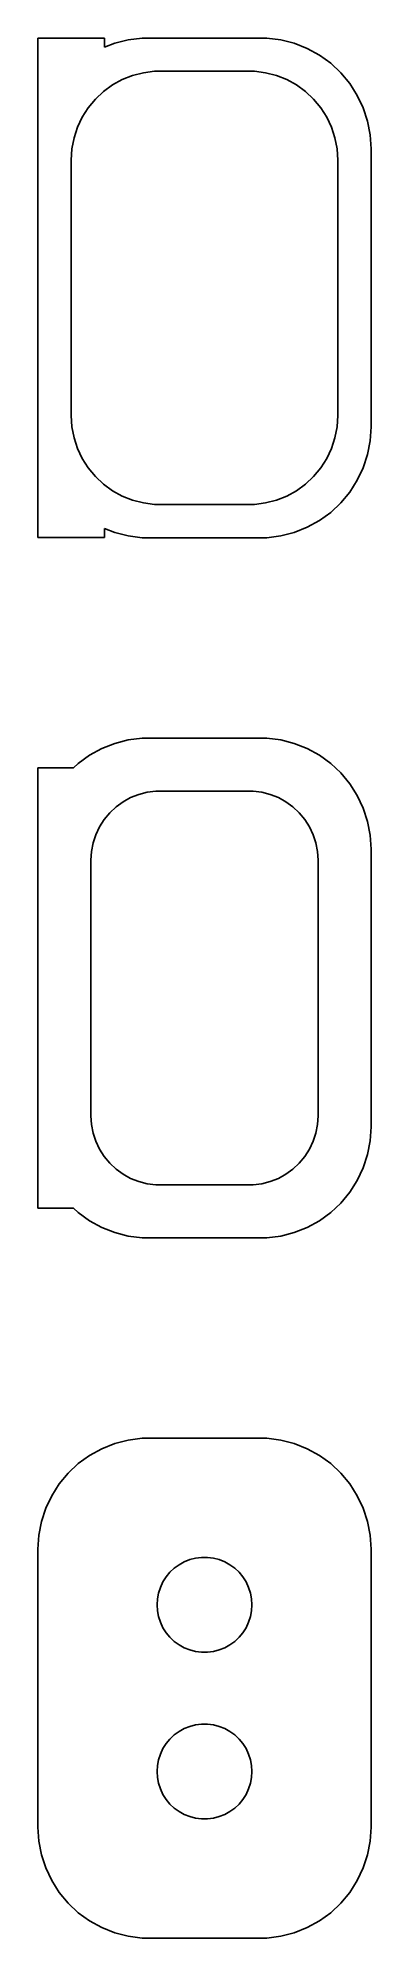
# Model space of a CAD drawing. Header units: metres. Extents: x -7.5 to 7.5, y 83.3 to 168.7.
import ezdxf

# ---------------------------------------------------------------- set-up
doc = ezdxf.new("R2010")
doc.units = ezdxf.units.M

msp = doc.modelspace()

# ---------------------------------------------------------------- linework, layer by layer
for p, q in [((-4.5, 168.729), (-7.5, 168.729)), ((-7.5, 168.729), (-7.5, 146.271)), ((-4.5, 168.325), (-4.5, 168.729)), ((-4.04507, 168.505), (-4.5, 168.325)), ((-3.4369, 168.661), (-4.04507, 168.505)), ((-2.81395, 168.74), (-3.4369, 168.661)), ((2.81395, 168.74), (-2.81395, 168.74)), ((3.4369, 168.661), (2.81395, 168.74)), ((4.04507, 168.505), (3.4369, 168.661)), ((4.62889, 168.274), (4.04507, 168.505)), ((5.17912, 167.972), (4.62889, 168.274)), ((5.68712, 167.603), (5.17912, 167.972)), ((6.14484, 167.173), (5.68712, 167.603)), ((-4.1433, 166.627), (-3.70311, 166.869)), ((-3.70311, 166.869), (-3.23605, 167.054)), ((-3.23605, 167.054), (-2.74951, 167.179)), ((-2.74951, 167.179), (-2.25116, 167.242)), ((-2.25116, 167.242), (2.25116, 167.242)), ((2.25116, 167.242), (2.74951, 167.179)), ((2.74951, 167.179), (3.23605, 167.054)), ((3.23605, 167.054), (3.70311, 166.869)), ((3.70311, 166.869), (4.1433, 166.627)), ((6.54507, 166.689), (6.14484, 167.173)), ((6.88153, 166.159), (6.54507, 166.689)), ((-5.23605, 165.601), (-4.91586, 165.988)), ((-4.91586, 165.988), (-4.54968, 166.332)), ((-4.54968, 166.332), (-4.1433, 166.627)), ((4.1433, 166.627), (4.54968, 166.332)), ((4.54968, 166.332), (4.91586, 165.988)), ((4.91586, 165.988), (5.23605, 165.601)), ((7.14888, 165.591), (6.88153, 166.159)), ((-5.7191, 164.722), (-5.50522, 165.177)), ((-5.50522, 165.177), (-5.23605, 165.601)), ((5.23605, 165.601), (5.50522, 165.177)), ((5.50522, 165.177), (5.7191, 164.722)), ((7.34291, 164.993), (7.14888, 165.591)), ((7.46057, 164.377), (7.34291, 164.993)), ((-5.96844, 163.751), (-5.87433, 164.245)), ((-5.87433, 164.245), (-5.7191, 164.722)), ((5.7191, 164.722), (5.87433, 164.245)), ((5.87433, 164.245), (5.96844, 163.751)), ((7.5, 163.75), (7.46057, 164.377)), ((-6, 163.25), (-5.96844, 163.751)), ((5.96844, 163.751), (6, 163.25)), ((7.5, 151.25), (7.5, 163.75)), ((-6, 151.75), (-6, 163.25)), ((6, 163.25), (6, 151.75)), ((-5.96844, 151.249), (-6, 151.75)), ((6, 151.75), (5.96844, 151.249)), ((-5.87433, 150.755), (-5.96844, 151.249)), ((-5.7191, 150.278), (-5.87433, 150.755)), ((5.87433, 150.755), (5.7191, 150.278)), ((5.96844, 151.249), (5.87433, 150.755)), ((7.34291, 150.007), (7.46057, 150.623)), ((7.46057, 150.623), (7.5, 151.25)), ((-5.50522, 149.823), (-5.7191, 150.278)), ((-5.23605, 149.399), (-5.50522, 149.823)), ((5.50522, 149.823), (5.23605, 149.399)), ((5.7191, 150.278), (5.50522, 149.823)), ((7.14888, 149.409), (7.34291, 150.007)), ((-4.91586, 149.012), (-5.23605, 149.399)), ((-4.54968, 148.668), (-4.91586, 149.012)), ((4.91586, 149.012), (4.54968, 148.668)), ((5.23605, 149.399), (4.91586, 149.012)), ((6.54507, 148.311), (6.88153, 148.841)), ((6.88153, 148.841), (7.14888, 149.409)), ((-4.1433, 148.373), (-4.54968, 148.668)), ((-3.70311, 148.131), (-4.1433, 148.373)), ((-3.23605, 147.946), (-3.70311, 148.131)), ((-2.74951, 147.821), (-3.23605, 147.946)), ((3.23605, 147.946), (2.74951, 147.821)), ((3.70311, 148.131), (3.23605, 147.946)), ((4.1433, 148.373), (3.70311, 148.131)), ((4.54968, 148.668), (4.1433, 148.373)), ((6.14484, 147.827), (6.54507, 148.311)), ((-2.25116, 147.758), (-2.74951, 147.821)), ((2.25116, 147.758), (-2.25116, 147.758)), ((2.74951, 147.821), (2.25116, 147.758)), ((4.62889, 146.726), (5.17912, 147.028)), ((5.17912, 147.028), (5.68712, 147.397)), ((5.68712, 147.397), (6.14484, 147.827)), ((-7.5, 146.271), (-4.5, 146.271)), ((-4.5, 146.271), (-4.5, 146.675)), ((-4.5, 146.675), (-4.04507, 146.495)), ((-4.04507, 146.495), (-3.4369, 146.339)), ((-3.4369, 146.339), (-2.81395, 146.26)), ((-2.81395, 146.26), (2.81395, 146.26)), ((2.81395, 146.26), (3.4369, 146.339)), ((3.4369, 146.339), (4.04507, 146.495)), ((4.04507, 146.495), (4.62889, 146.726)), ((-4.62889, 136.774), (-5.17912, 136.472)), ((-4.04507, 137.005), (-4.62889, 136.774)), ((-3.4369, 137.161), (-4.04507, 137.005)), ((-2.81395, 137.24), (-3.4369, 137.161)), ((2.81395, 137.24), (-2.81395, 137.24)), ((3.4369, 137.161), (2.81395, 137.24)), ((4.04507, 137.005), (3.4369, 137.161)), ((4.62889, 136.774), (4.04507, 137.005)), ((5.17912, 136.472), (4.62889, 136.774)), ((-5.68712, 136.103), (-5.89999, 135.903)), ((-5.17912, 136.472), (-5.68712, 136.103)), ((5.68712, 136.103), (5.17912, 136.472)), ((6.14484, 135.673), (5.68712, 136.103)), ((-5.89999, 135.903), (-7.5, 135.903)), ((-7.5, 135.903), (-7.5, 116.097)), ((6.54507, 135.189), (6.14484, 135.673)), ((6.88153, 134.659), (6.54507, 135.189)), ((-3.98424, 134.149), (-3.66798, 134.378)), ((-3.66798, 134.378), (-3.32541, 134.567)), ((-3.32541, 134.567), (-2.96194, 134.711)), ((-2.96194, 134.711), (-2.5833, 134.808)), ((-2.5833, 134.808), (-2.19545, 134.857)), ((-2.19545, 134.857), (2.19545, 134.857)), ((2.19545, 134.857), (2.5833, 134.808)), ((2.5833, 134.808), (2.96194, 134.711)), ((2.96194, 134.711), (3.32541, 134.567)), ((3.32541, 134.567), (3.66798, 134.378)), ((3.66798, 134.378), (3.98424, 134.149)), ((7.14888, 134.091), (6.88153, 134.659)), ((-4.72786, 133.25), (-4.5184, 133.58)), ((-4.5184, 133.58), (-4.26921, 133.881)), ((-4.26921, 133.881), (-3.98424, 134.149)), ((3.98424, 134.149), (4.26921, 133.881)), ((4.26921, 133.881), (4.5184, 133.58)), ((4.5184, 133.58), (4.72786, 133.25)), ((7.34291, 133.493), (7.14888, 134.091)), ((7.46057, 132.877), (7.34291, 133.493)), ((-5.08836, 132.14), (-5.01512, 132.524)), ((-5.01512, 132.524), (-4.89432, 132.896)), ((-4.89432, 132.896), (-4.72786, 133.25)), ((4.72786, 133.25), (4.89432, 132.896)), ((4.89432, 132.896), (5.01512, 132.524)), ((5.01512, 132.524), (5.08836, 132.14)), ((7.5, 132.25), (7.46057, 132.877)), ((-5.11292, 131.75), (-5.08836, 132.14)), ((-5.11292, 120.25), (-5.11292, 131.75)), ((5.08836, 132.14), (5.11292, 131.75)), ((5.11292, 131.75), (5.11292, 120.25)), ((7.5, 119.75), (7.5, 132.25)), ((-5.08836, 119.86), (-5.11292, 120.25)), ((-5.01512, 119.476), (-5.08836, 119.86)), ((5.08836, 119.86), (5.01512, 119.476)), ((5.11292, 120.25), (5.08836, 119.86)), ((7.46057, 119.123), (7.5, 119.75)), ((-4.89432, 119.104), (-5.01512, 119.476)), ((-4.72786, 118.75), (-4.89432, 119.104)), ((4.89432, 119.104), (4.72786, 118.75)), ((5.01512, 119.476), (4.89432, 119.104)), ((7.34291, 118.507), (7.46057, 119.123)), ((-4.5184, 118.42), (-4.72786, 118.75)), ((-4.26921, 118.119), (-4.5184, 118.42)), ((-3.98424, 117.851), (-4.26921, 118.119)), ((4.26921, 118.119), (3.98424, 117.851)), ((4.5184, 118.42), (4.26921, 118.119)), ((4.72786, 118.75), (4.5184, 118.42)), ((7.14888, 117.909), (7.34291, 118.507)), ((-3.66798, 117.622), (-3.98424, 117.851)), ((-3.32541, 117.433), (-3.66798, 117.622)), ((-2.96194, 117.289), (-3.32541, 117.433)), ((-2.5833, 117.192), (-2.96194, 117.289)), ((-2.19545, 117.143), (-2.5833, 117.192)), ((2.19545, 117.143), (-2.19545, 117.143)), ((2.5833, 117.192), (2.19545, 117.143)), ((2.96194, 117.289), (2.5833, 117.192)), ((3.32541, 117.433), (2.96194, 117.289)), ((3.66798, 117.622), (3.32541, 117.433)), ((3.98424, 117.851), (3.66798, 117.622)), ((6.54507, 116.811), (6.88153, 117.341)), ((6.88153, 117.341), (7.14888, 117.909)), ((5.68712, 115.897), (6.14484, 116.327)), ((6.14484, 116.327), (6.54507, 116.811)), ((-7.5, 116.097), (-5.89999, 116.097)), ((-5.89999, 116.097), (-5.68712, 115.897)), ((-5.68712, 115.897), (-5.17912, 115.528)), ((-5.17912, 115.528), (-4.62889, 115.226)), ((4.62889, 115.226), (5.17912, 115.528)), ((5.17912, 115.528), (5.68712, 115.897)), ((-4.62889, 115.226), (-4.04507, 114.995)), ((-4.04507, 114.995), (-3.4369, 114.839)), ((-3.4369, 114.839), (-2.81395, 114.76)), ((-2.81395, 114.76), (2.81395, 114.76)), ((2.81395, 114.76), (3.4369, 114.839)), ((3.4369, 114.839), (4.04507, 114.995)), ((4.04507, 114.995), (4.62889, 115.226)), ((-4.62889, 105.274), (-5.17912, 104.972)), ((-4.04507, 105.505), (-4.62889, 105.274)), ((-3.4369, 105.661), (-4.04507, 105.505)), ((-2.81395, 105.74), (-3.4369, 105.661)), ((2.81395, 105.74), (-2.81395, 105.74)), ((3.4369, 105.661), (2.81395, 105.74)), ((4.04507, 105.505), (3.4369, 105.661)), ((4.62889, 105.274), (4.04507, 105.505)), ((5.17912, 104.972), (4.62889, 105.274)), ((-5.68712, 104.603), (-6.14484, 104.173)), ((-5.17912, 104.972), (-5.68712, 104.603)), ((5.68712, 104.603), (5.17912, 104.972)), ((6.14484, 104.173), (5.68712, 104.603)), ((-6.54507, 103.689), (-6.88153, 103.159)), ((-6.14484, 104.173), (-6.54507, 103.689)), ((6.54507, 103.689), (6.14484, 104.173)), ((6.88153, 103.159), (6.54507, 103.689)), ((-7.14888, 102.591), (-7.34291, 101.993)), ((-6.88153, 103.159), (-7.14888, 102.591)), ((7.14888, 102.591), (6.88153, 103.159)), ((7.34291, 101.993), (7.14888, 102.591)), ((-7.34291, 101.993), (-7.46057, 101.377)), ((7.46057, 101.377), (7.34291, 101.993)), ((-7.46057, 101.377), (-7.5, 100.75)), ((7.5, 100.75), (7.46057, 101.377)), ((-7.5, 100.75), (-7.5, 88.25)), ((-1.36108, 99.8953), (-1.14413, 100.053)), ((-1.14413, 100.053), (-0.909149, 100.182)), ((-0.909149, 100.182), (-0.659836, 100.281)), ((-0.659836, 100.281), (-0.400101, 100.347)), ((-0.400101, 100.347), (-0.134064, 100.381)), ((-0.134064, 100.381), (0.134064, 100.381)), ((0.134064, 100.381), (0.400101, 100.347)), ((0.400101, 100.347), (0.659836, 100.281)), ((0.659836, 100.281), (0.909149, 100.182)), ((0.909149, 100.182), (1.14413, 100.053)), ((1.14413, 100.053), (1.36108, 99.8953)), ((7.5, 88.25), (7.5, 100.75)), ((-1.98534, 99.036), (-1.87117, 99.2787)), ((-1.87117, 99.2787), (-1.72748, 99.5051)), ((-1.72748, 99.5051), (-1.55655, 99.7117)), ((-1.55655, 99.7117), (-1.36108, 99.8953)), ((1.36108, 99.8953), (1.55655, 99.7117)), ((1.55655, 99.7117), (1.72748, 99.5051)), ((1.72748, 99.5051), (1.87117, 99.2787)), ((1.87117, 99.2787), (1.98534, 99.036)), ((-2.13528, 98.25), (-2.11845, 98.5176)), ((-2.11845, 98.5176), (-2.06821, 98.781)), ((-2.06821, 98.781), (-1.98534, 99.036)), ((1.98534, 99.036), (2.06821, 98.781)), ((2.06821, 98.781), (2.11845, 98.5176)), ((2.11845, 98.5176), (2.13528, 98.25)), ((-2.11845, 97.9824), (-2.13528, 98.25)), ((-2.06821, 97.719), (-2.11845, 97.9824)), ((-1.98534, 97.4639), (-2.06821, 97.719)), ((-1.87117, 97.2213), (-1.98534, 97.4639)), ((1.98534, 97.4639), (1.87117, 97.2213)), ((2.06821, 97.719), (1.98534, 97.4639)), ((2.11845, 97.9824), (2.06821, 97.719)), ((2.13528, 98.25), (2.11845, 97.9824)), ((-1.72748, 96.9949), (-1.87117, 97.2213)), ((-1.55655, 96.7883), (-1.72748, 96.9949)), ((-1.36108, 96.6047), (-1.55655, 96.7883)), ((-1.14413, 96.4471), (-1.36108, 96.6047)), ((1.36108, 96.6047), (1.14413, 96.4471)), ((1.55655, 96.7883), (1.36108, 96.6047)), ((1.72748, 96.9949), (1.55655, 96.7883)), ((1.87117, 97.2213), (1.72748, 96.9949)), ((-0.909149, 96.3179), (-1.14413, 96.4471)), ((-0.659836, 96.2192), (-0.909149, 96.3179)), ((-0.400101, 96.1525), (-0.659836, 96.2192)), ((-0.134064, 96.1189), (-0.400101, 96.1525)), ((0.134064, 96.1189), (-0.134064, 96.1189)), ((0.400101, 96.1525), (0.134064, 96.1189)), ((0.659836, 96.2192), (0.400101, 96.1525)), ((0.909149, 96.3179), (0.659836, 96.2192)), ((1.14413, 96.4471), (0.909149, 96.3179)), ((-1.55655, 92.2117), (-1.36108, 92.3953)), ((-1.36108, 92.3953), (-1.14413, 92.5529)), ((-1.14413, 92.5529), (-0.909149, 92.6821)), ((-0.909149, 92.6821), (-0.659836, 92.7808)), ((-0.659836, 92.7808), (-0.400101, 92.8475)), ((-0.400101, 92.8475), (-0.134064, 92.8811)), ((-0.134064, 92.8811), (0.134064, 92.8811)), ((0.134064, 92.8811), (0.400101, 92.8475)), ((0.400101, 92.8475), (0.659836, 92.7808)), ((0.659836, 92.7808), (0.909149, 92.6821)), ((0.909149, 92.6821), (1.14413, 92.5529)), ((1.14413, 92.5529), (1.36108, 92.3953)), ((1.36108, 92.3953), (1.55655, 92.2117)), ((-2.06821, 91.281), (-1.98534, 91.5361)), ((-1.98534, 91.5361), (-1.87117, 91.7787)), ((-1.87117, 91.7787), (-1.72748, 92.0051)), ((-1.72748, 92.0051), (-1.55655, 92.2117)), ((1.55655, 92.2117), (1.72748, 92.0051)), ((1.72748, 92.0051), (1.87117, 91.7787)), ((1.87117, 91.7787), (1.98534, 91.5361)), ((1.98534, 91.5361), (2.06821, 91.281)), ((-2.13528, 90.75), (-2.11845, 91.0176)), ((-2.11845, 90.4824), (-2.13528, 90.75)), ((-2.11845, 91.0176), (-2.06821, 91.281)), ((2.06821, 91.281), (2.11845, 91.0176)), ((2.11845, 91.0176), (2.13528, 90.75)), ((2.13528, 90.75), (2.11845, 90.4824)), ((-2.06821, 90.219), (-2.11845, 90.4824)), ((-1.98534, 89.964), (-2.06821, 90.219)), ((-1.87117, 89.7213), (-1.98534, 89.964)), ((1.98534, 89.964), (1.87117, 89.7213)), ((2.06821, 90.219), (1.98534, 89.964)), ((2.11845, 90.4824), (2.06821, 90.219)), ((-1.72748, 89.4949), (-1.87117, 89.7213)), ((-1.55655, 89.2883), (-1.72748, 89.4949)), ((-1.36108, 89.1047), (-1.55655, 89.2883)), ((-1.14413, 88.9471), (-1.36108, 89.1047)), ((-0.909149, 88.8179), (-1.14413, 88.9471)), ((1.14413, 88.9471), (0.909149, 88.8179)), ((1.36108, 89.1047), (1.14413, 88.9471)), ((1.55655, 89.2883), (1.36108, 89.1047)), ((1.72748, 89.4949), (1.55655, 89.2883)), ((1.87117, 89.7213), (1.72748, 89.4949)), ((-7.5, 88.25), (-7.46057, 87.6233)), ((-0.659836, 88.7192), (-0.909149, 88.8179)), ((-0.400101, 88.6525), (-0.659836, 88.7192)), ((-0.134064, 88.6189), (-0.400101, 88.6525)), ((0.134064, 88.6189), (-0.134064, 88.6189)), ((0.400101, 88.6525), (0.134064, 88.6189)), ((0.659836, 88.7192), (0.400101, 88.6525)), ((0.909149, 88.8179), (0.659836, 88.7192)), ((7.46057, 87.6233), (7.5, 88.25)), ((-7.46057, 87.6233), (-7.34291, 87.0066)), ((7.34291, 87.0066), (7.46057, 87.6233)), ((-7.34291, 87.0066), (-7.14888, 86.4094)), ((-7.14888, 86.4094), (-6.88153, 85.8412)), ((6.88153, 85.8412), (7.14888, 86.4094)), ((7.14888, 86.4094), (7.34291, 87.0066)), ((-6.88153, 85.8412), (-6.54507, 85.3111)), ((6.54507, 85.3111), (6.88153, 85.8412)), ((-6.54507, 85.3111), (-6.14484, 84.8273)), ((-6.14484, 84.8273), (-5.68712, 84.3974)), ((5.68712, 84.3974), (6.14484, 84.8273)), ((6.14484, 84.8273), (6.54507, 85.3111)), ((-5.68712, 84.3974), (-5.17912, 84.0284)), ((-5.17912, 84.0284), (-4.62889, 83.7259)), ((4.62889, 83.7259), (5.17912, 84.0284)), ((5.17912, 84.0284), (5.68712, 84.3974)), ((-4.62889, 83.7259), (-4.04507, 83.4947)), ((-4.04507, 83.4947), (-3.4369, 83.3386)), ((-3.4369, 83.3386), (-2.81395, 83.2599)), ((-2.81395, 83.2599), (2.81395, 83.2599)), ((2.81395, 83.2599), (3.4369, 83.3386)), ((3.4369, 83.3386), (4.04507, 83.4947)), ((4.04507, 83.4947), (4.62889, 83.7259))]:
    msp.add_line(p, q)

doc.saveas('drawing.dxf')
